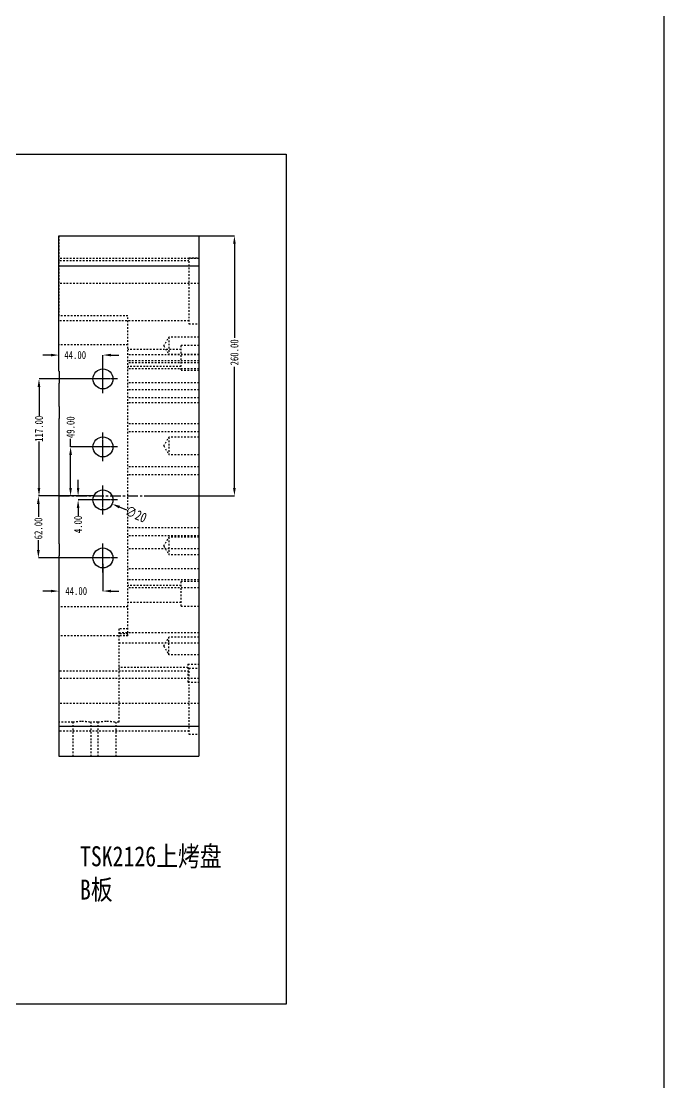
# Model space of a CAD drawing. Header units: millimetres. Extents: x 2141 to 4292, y -4498 to 2648.
# Drawn here: x 3650 to 4292, y -2163 to -1102 of the extents above; entities that cross this region are included whole.
import ezdxf

# ---------------------------------------------------------------- set-up
doc = ezdxf.new("R2010")
doc.units = ezdxf.units.MM
doc.header["$LTSCALE"] = 16.335
doc.header["$PDMODE"] = 3
doc.header["$PDSIZE"] = 0.3125
doc.linetypes.add('CENTER', pattern=[0.6, 0.375, -0.075, 0.075, -0.075])
doc.linetypes.add('HIDDEN', pattern=[0.2, 0.1, -0.1])
doc.layers.get('0').update_dxf_attribs({"linetype": 'CONTINUOUS'})
doc.layers.get('Defpoints').update_dxf_attribs({"linetype": 'CONTINUOUS'})
doc.layers.add('11', color=7, linetype='CONTINUOUS')
doc.layers.add('DEFAULT_2', color=8, linetype='HIDDEN')
doc.styles.get("Standard").update_dxf_attribs({"font": 'txt', "width": 0.8})
doc.dimstyles.new('STANDARD$0', dxfattribs={"dimscale": 2, "dimtxt": 3, "dimasz": 3, "dimexe": 1.25, "dimexo": 0.625, "dimgap": 0.5, "dimtad": 0, "dimdsep": 46, "dimlunit": 6, "dimtxsty": 'Standard', "dimblk": 'CLOSEDBLANK', "dimcen": 0, "dimclrt": 2, "dimazin": 2, "dimtfac": 2, "dimtmove": 1, "dimatfit": 3, "dimfxl": 0, "dimtolj": 1, "dimtzin": 0, "dimarcsym": 0})
doc.dimstyles.new('副本 STANDARD', dxfattribs={"dimtxt": 6, "dimasz": 4, "dimexe": 0, "dimexo": 0, "dimgap": 0, "dimtad": 0, "dimdsep": 46, "dimlunit": 6, "dimtxsty": 'Standard', "dimcen": 0, "dimclrd": 4, "dimclre": 4, "dimclrt": 6, "dimazin": 2, "dimtfac": 2, "dimtofl": 0, "dimtmove": 1, "dimatfit": 3, "dimfxl": 0, "dimtolj": 1, "dimtzin": 0, "dimarcsym": 0})

# ---------------------------------------------------------------- blocks, each defined once
blk = doc.blocks.new('*D329')
at = {"color": 4, "linetype": 'Continuous', "lineweight": -2}
for p, q in [((3791.9, -1316.1), (3862.8, -1316.1)), ((3862.8, -1324.1), (3862.8, -1418.2)), ((3862.8, -1568.1), (3862.8, -1447)), ((3779.1, -1576.1), (3862.8, -1576.1))]:
    blk.add_line(p, q, dxfattribs=at)
at = {"color": 4}
for points in [[(3861.4, -1324.1), (3864.1, -1324.1), (3862.8, -1316.1)], [(3861.4, -1568.1), (3864.1, -1568.1), (3862.8, -1576.1)]]:
    blk.add_solid(points, dxfattribs=at)
at = {"layer": 'Defpoints', "color": 0}
for p in [(3791.9, -1316.1), (3862.8, -1316.1), (3779.1, -1576.1)]:
    blk.add_point(p, dxfattribs=at)
at = {"color": 6, "insert": (3862.8, -1432.6), "char_height": 8, "attachment_point": 5, "rotation": 90}
blk.add_mtext('\\A1;260.00', dxfattribs=at)
blk = doc.blocks.new('*D330')
at = {"color": 4, "linetype": 'Continuous', "lineweight": -2}
for p, q in [((3706.5, -1568.1), (3706.5, -1560.1)), ((3715.7, -1576.1), (3706.5, -1576.1)), ((3726.1, -1580.1), (3706.5, -1580.1)), ((3706.5, -1588.1), (3706.5, -1596.1))]:
    blk.add_line(p, q, dxfattribs=at)
at = {"color": 4}
for points in [[(3705.2, -1568.1), (3707.8, -1568.1), (3706.5, -1576.1)], [(3705.2, -1588.1), (3707.8, -1588.1), (3706.5, -1580.1)]]:
    blk.add_solid(points, dxfattribs=at)
at = {"layer": 'Defpoints', "color": 0}
for p in [(3706.5, -1576.1), (3715.7, -1576.1), (3726.1, -1580.1)]:
    blk.add_point(p, dxfattribs=at)
at = {"color": 6, "insert": (3706.5, -1604.6), "char_height": 8, "attachment_point": 5, "rotation": 90}
blk.add_mtext('\\A1;4.00', dxfattribs=at)
blk = doc.blocks.new('*D331')
at = {"color": 4, "linetype": 'Continuous', "lineweight": -2}
for p, q in [((3722.2, -1576.1), (3666.8, -1576.1)), ((3666.8, -1584.1), (3666.8, -1596.9)), ((3666.8, -1630.1), (3666.8, -1620.4)), ((3726.4, -1638.1), (3666.8, -1638.1))]:
    blk.add_line(p, q, dxfattribs=at)
at = {"color": 4}
for points in [[(3665.4, -1584.1), (3668.1, -1584.1), (3666.8, -1576.1)], [(3665.4, -1630.1), (3668.1, -1630.1), (3666.8, -1638.1)]]:
    blk.add_solid(points, dxfattribs=at)
at = {"layer": 'Defpoints', "color": 0}
for p in [(3722.2, -1576.1), (3666.8, -1638.1), (3726.4, -1638.1)]:
    blk.add_point(p, dxfattribs=at)
at = {"color": 6, "insert": (3666.8, -1608.6), "char_height": 8, "attachment_point": 5, "rotation": 90}
blk.add_mtext('\\A1;62.00', dxfattribs=at)
blk = doc.blocks.new('*D332')
at = {"color": 4, "linetype": 'Continuous', "lineweight": -2}
for p, q in [((3699, -1527.1), (3699, -1519.1)), ((3731.3, -1527.1), (3699, -1527.1)), ((3699, -1568.1), (3699, -1535.1)), ((3711, -1576.1), (3699, -1576.1))]:
    blk.add_line(p, q, dxfattribs=at)
at = {"color": 4}
for points in [[(3697.6, -1535.1), (3700.3, -1535.1), (3699, -1527.1)], [(3697.6, -1568.1), (3700.3, -1568.1), (3699, -1576.1)]]:
    blk.add_solid(points, dxfattribs=at)
at = {"layer": 'Defpoints', "color": 0}
for p in [(3699, -1527.1), (3731.3, -1527.1), (3711, -1576.1)]:
    blk.add_point(p, dxfattribs=at)
at = {"color": 6, "insert": (3699, -1507.4), "char_height": 8, "attachment_point": 5, "rotation": 90}
blk.add_mtext('\\A1;49.00', dxfattribs=at)
blk = doc.blocks.new('*D333')
at = {"color": 4, "linetype": 'Continuous', "lineweight": -2}
for p, q in [((3726.8, -1459.1), (3667.4, -1459.1)), ((3667.4, -1467.1), (3667.4, -1496.2)), ((3667.4, -1568.1), (3667.4, -1521.8)), ((3715.7, -1576.1), (3667.4, -1576.1))]:
    blk.add_line(p, q, dxfattribs=at)
at = {"color": 4}
for points in [[(3666, -1467.1), (3668.7, -1467.1), (3667.4, -1459.1)], [(3666, -1568.1), (3668.7, -1568.1), (3667.4, -1576.1)]]:
    blk.add_solid(points, dxfattribs=at)
at = {"layer": 'Defpoints', "color": 0}
for p in [(3667.4, -1459.1), (3726.8, -1459.1), (3715.7, -1576.1)]:
    blk.add_point(p, dxfattribs=at)
at = {"color": 6, "insert": (3667.4, -1509), "char_height": 8, "attachment_point": 5, "rotation": 90}
blk.add_mtext('\\A1;117.00', dxfattribs=at)
blk = doc.blocks.new('*D334')
at = {"color": 4, "linetype": 'Continuous', "lineweight": -2}
for p, q in [((3679.3, -1435.3), (3671.3, -1435.3)), ((3687.3, -1444.4), (3687.3, -1435.3)), ((3731.3, -1455.1), (3731.3, -1435.3)), ((3739.3, -1435.3), (3747.3, -1435.3))]:
    blk.add_line(p, q, dxfattribs=at)
at = {"color": 4}
for points in [[(3679.3, -1434), (3679.3, -1436.6), (3687.3, -1435.3)], [(3739.3, -1434), (3739.3, -1436.6), (3731.3, -1435.3)]]:
    blk.add_solid(points, dxfattribs=at)
at = {"layer": 'Defpoints', "color": 0}
for p in [(3687.3, -1435.3), (3687.3, -1444.4), (3731.3, -1455.1)]:
    blk.add_point(p, dxfattribs=at)
at = {"color": 6, "insert": (3703.6, -1435.3), "char_height": 8, "attachment_point": 5}
blk.add_mtext('\\A1;44.00', dxfattribs=at)
blk = doc.blocks.new('*D335')
at = {"color": 4, "linetype": 'Continuous', "lineweight": -2}
for p, q in [((3731.3, -1644), (3731.3, -1671.2)), ((3687.3, -1654.6), (3687.3, -1671.2)), ((3679.3, -1671.2), (3671.3, -1671.2)), ((3739.3, -1671.2), (3747.3, -1671.2))]:
    blk.add_line(p, q, dxfattribs=at)
at = {"color": 4}
for points in [[(3679.3, -1669.9), (3679.3, -1672.5), (3687.3, -1671.2)], [(3739.3, -1669.9), (3739.3, -1672.5), (3731.3, -1671.2)]]:
    blk.add_solid(points, dxfattribs=at)
at = {"layer": 'Defpoints', "color": 0}
for p in [(3731.3, -1644), (3687.3, -1654.6), (3687.3, -1671.2)]:
    blk.add_point(p, dxfattribs=at)
at = {"color": 6, "insert": (3704.6, -1671.2), "char_height": 8, "attachment_point": 5}
blk.add_mtext('\\A1;44.00', dxfattribs=at)
blk = doc.blocks.new('*D382')
at = {"color": 4, "lineweight": -2}
blk.add_line((3755.2, -1590.4), (3747.9, -1587.2), dxfattribs=at)
at = {"color": 4}
blk.add_solid([(3748.4, -1586), (3747.3, -1588.5), (3740.5, -1584.1)], dxfattribs=at)
at = {"layer": 'Defpoints', "color": 0}
for p in [(3722.2, -1576.2), (3740.5, -1584.1)]:
    blk.add_point(p, dxfattribs=at)
at = {"color": 6, "insert": (3764.4, -1594.4), "char_height": 10, "attachment_point": 5, "rotation": 336.6619}
blk.add_mtext('\\A1;∅20', dxfattribs=at)

msp = doc.modelspace()

# ---------------------------------------------------------------- linework, layer by layer
at = {"color": 7, "linetype": 'Continuous'}
for p, q in [((3687.35, -1451.336), (3687.35, -1316.116)), ((3687.35, -1316.116), (3827.35, -1316.116)), ((3827.35, -1316.116), (3827.35, -1836.116)), ((3687.35, -1346.116), (3827.35, -1346.116)), ((3687.35, -1451.336), (3687.55, -1451.336)), ((3687.55, -1451.336), (3687.55, -1463.336)), ((3687.35, -1463.336), (3687.35, -1486.699)), ((3687.35, -1463.336), (3687.55, -1463.336)), ((3687.35, -1486.699), (3687.55, -1486.699)), ((3687.55, -1486.699), (3687.55, -1498.699)), ((3687.35, -1498.699), (3687.35, -1623.866)), ((3687.35, -1498.699), (3687.55, -1498.699)), ((3687.35, -1623.866), (3687.55, -1623.866)), ((3687.55, -1623.866), (3687.55, -1635.866)), ((3687.35, -1635.866), (3687.55, -1635.866)), ((3687.35, -1635.866), (3687.35, -1836.116)), ((3687.35, -1806.116), (3827.35, -1806.116)), ((3687.35, -1836.116), (3827.35, -1836.116))]:
    msp.add_line(p, q, dxfattribs=at)
at = {"color": 1, "linetype": 'CENTER', "ltscale": 1.741537}
msp.add_line((3687.35, -1576.116), (3827.35, -1576.116), dxfattribs=at)
for points in [[(2141.438, 2648.16), (4292.064, 2648.16), (4292.064, -4497.623), (2141.438, -4497.623)], [(3030.057, -1234.412), (3914.562, -1234.412), (3914.562, -2084.225), (3030.057, -2084.225)]]:
    msp.add_lwpolyline(points, close=True)
at = {"layer": '11', "color": 1, "linetype": 'CENTER', "ltscale": 0.248791}
for p, q in [((3731.35, -1473.515), (3731.35, -1444.715)), ((3745.75, -1459.115), (3716.95, -1459.115)), ((3731.35, -1541.515), (3731.35, -1512.715)), ((3745.75, -1527.115), (3716.95, -1527.115)), ((3731.35, -1594.516), (3731.35, -1565.716)), ((3745.75, -1580.116), (3716.95, -1580.116)), ((3731.35, -1652.516), (3731.35, -1623.716)), ((3745.75, -1638.116), (3716.95, -1638.116))]:
    msp.add_line(p, q, dxfattribs=at)
at = {"layer": '11', "color": 7, "linetype": 'Continuous'}
for centre in [(3731.35, -1459.115), (3731.35, -1527.115), (3731.35, -1580.116), (3731.35, -1638.116)]:
    msp.add_circle(centre, 10, dxfattribs=at)
at = {"layer": 'DEFAULT_2', "color": 8, "linetype": 'HIDDEN'}
for p, q in [((3687.55, -1396.116), (3687.55, -1316.116)), ((3827.35, -1338.616), (3687.35, -1338.616)), ((3817.35, -1341.116), (3687.35, -1341.116)), ((3817.35, -1338.116), (3817.35, -1404.116)), ((3817.35, -1338.116), (3827.35, -1338.116)), ((3827.35, -1363.616), (3687.35, -1363.616)), ((3756.35, -1396.116), (3687.35, -1396.116)), ((3756.35, -1716.116), (3756.35, -1396.116)), ((3817.35, -1401.116), (3687.35, -1401.116)), ((3817.35, -1404.116), (3827.35, -1404.116)), ((3792.092, -1426.116), (3797.35, -1417.366)), ((3797.35, -1417.366), (3797.35, -1434.866)), ((3827.35, -1417.366), (3797.35, -1417.366)), ((3756.35, -1425.116), (3687.35, -1425.116)), ((3809.35, -1429.646), (3756.35, -1429.646)), ((3792.092, -1426.116), (3797.35, -1434.866)), ((3827.35, -1425.646), (3809.35, -1425.646)), ((3809.35, -1425.648), (3809.35, -1450.645)), ((3827.35, -1435.116), (3756.35, -1435.116)), ((3827.35, -1441.116), (3756.35, -1441.116)), ((3827.35, -1443.116), (3756.35, -1443.116)), ((3827.35, -1434.866), (3797.35, -1434.866)), ((3809.35, -1446.646), (3756.35, -1446.646)), ((3827.35, -1449.116), (3756.35, -1449.116)), ((3827.35, -1450.646), (3809.35, -1450.646)), ((3827.35, -1463.146), (3756.35, -1463.146)), ((3827.35, -1470.116), (3756.35, -1470.116)), ((3827.35, -1478.116), (3756.35, -1478.116)), ((3827.35, -1483.146), (3756.35, -1483.146)), ((3827.35, -1504.116), (3756.35, -1504.116)), ((3827.35, -1512.116), (3756.35, -1512.116)), ((3792.092, -1526.116), (3797.35, -1517.366)), ((3827.35, -1517.366), (3797.35, -1517.366)), ((3797.35, -1517.366), (3797.35, -1534.866)), ((3792.092, -1526.116), (3797.35, -1534.866)), ((3827.35, -1534.866), (3797.35, -1534.866)), ((3827.35, -1547.116), (3756.35, -1547.116)), ((3827.35, -1555.116), (3756.35, -1555.116)), ((3827.35, -1608.116), (3756.35, -1608.116)), ((3827.35, -1616.116), (3756.35, -1616.116)), ((3792.092, -1626.116), (3797.35, -1617.366)), ((3827.35, -1617.366), (3797.35, -1617.366)), ((3797.35, -1617.366), (3797.35, -1634.866)), ((3827.35, -1629.086), (3756.35, -1629.086)), ((3792.092, -1626.116), (3797.35, -1634.866)), ((3827.35, -1634.866), (3797.35, -1634.866)), ((3827.35, -1649.086), (3756.35, -1649.086)), ((3827.35, -1660.116), (3756.35, -1660.116)), ((3809.35, -1665.646), (3756.35, -1665.646)), ((3827.35, -1661.646), (3809.35, -1661.646)), ((3809.35, -1661.648), (3809.35, -1686.645)), ((3827.35, -1668.116), (3756.35, -1668.116)), ((3756.35, -1687.116), (3687.35, -1687.116)), ((3809.35, -1682.646), (3756.35, -1682.646)), ((3827.35, -1686.646), (3809.35, -1686.646)), ((3756.35, -1716.116), (3687.35, -1716.116)), ((3756.35, -1709.116), (3747.35, -1709.116)), ((3747.35, -1709.117), (3747.35, -1802.116)), ((3827.35, -1713.116), (3747.35, -1713.116)), ((3756.35, -1713.929), (3747.35, -1713.929)), ((3792.092, -1726.116), (3797.35, -1717.366)), ((3827.35, -1717.366), (3797.35, -1717.366)), ((3797.35, -1734.866), (3797.35, -1717.366)), ((3827.35, -1723.116), (3747.35, -1723.116)), ((3792.092, -1726.116), (3797.35, -1734.866)), ((3827.35, -1734.866), (3797.35, -1734.866)), ((3816.35, -1747.616), (3747.35, -1747.616)), ((3816.35, -1744.116), (3827.35, -1744.116)), ((3816.35, -1744.119), (3816.35, -1762.113)), ((3817.35, -1748.116), (3827.35, -1748.116)), ((3817.35, -1748.116), (3817.35, -1814.116)), ((3817.35, -1751.116), (3687.35, -1751.116)), ((3827.35, -1758.616), (3687.35, -1758.616)), ((3816.35, -1762.116), (3827.35, -1762.116)), ((3827.35, -1783.616), (3687.35, -1783.616)), ((3701.35, -1802.116), (3687.35, -1802.116)), ((3701.35, -1802.116), (3701.35, -1836.116)), ((3726.35, -1802.116), (3719.35, -1802.116)), ((3719.35, -1802.116), (3719.35, -1836.116)), ((3726.35, -1802.116), (3726.35, -1836.116)), ((3747.35, -1802.116), (3744.35, -1802.116)), ((3744.35, -1802.116), (3744.35, -1836.116)), ((3817.35, -1811.116), (3687.35, -1811.116)), ((3817.35, -1814.116), (3827.35, -1814.116))]:
    msp.add_line(p, q, dxfattribs=at)
for points, knots in [([(3701.35, -1802.116), (3701.353, -1802.114), (3701.369, -1802.115), (3701.4, -1802.105), (3701.455, -1802.097), (3701.57, -1802.075), (3701.766, -1802.041), (3702.063, -1801.989), (3702.44, -1801.927), (3702.892, -1801.855), (3703.416, -1801.778), (3704.241, -1801.665), (3705.409, -1801.528), (3706.945, -1801.393), (3708.613, -1801.303), (3709.764, -1801.282), (3710.35, -1801.282)], [0, 0, 0, 0, 0.00121849, 0.00487369, 0.01096553, 0.01948504, 0.04365909, 0.07707543, 0.1194008, 0.17017701, 0.22885694, 0.29488495, 0.44628268, 0.61863187, 0.80569945, 1, 1, 1, 1]), ([(3710.35, -1801.282), (3710.936, -1801.282), (3712.087, -1801.303), (3713.755, -1801.393), (3715.291, -1801.528), (3716.459, -1801.665), (3717.284, -1801.778), (3717.808, -1801.855), (3718.26, -1801.927), (3718.636, -1801.989), (3718.901, -1802.035), (3719.072, -1802.065), (3719.17, -1802.083), (3719.242, -1802.095), (3719.305, -1802.109), (3719.323, -1802.108), (3719.352, -1802.118), (3719.35, -1802.116)], [0, 0, 0, 0, 0.19429881, 0.38136899, 0.55372432, 0.70512234, 0.77115008, 0.82982874, 0.88060324, 0.92292777, 0.95634269, 0.96960454, 0.98051539, 0.9890347, 0.99512656, 0.99878166, 1, 1, 1, 1]), ([(3726.35, -1802.116), (3726.353, -1802.114), (3726.369, -1802.115), (3726.4, -1802.105), (3726.455, -1802.097), (3726.57, -1802.075), (3726.766, -1802.041), (3727.063, -1801.989), (3727.44, -1801.927), (3727.892, -1801.855), (3728.416, -1801.778), (3729.241, -1801.665), (3730.409, -1801.528), (3731.945, -1801.393), (3733.613, -1801.303), (3734.764, -1801.282), (3735.35, -1801.282)], [0, 0, 0, 0, 0.00121849, 0.00487369, 0.01096553, 0.01948504, 0.04365909, 0.07707543, 0.1194008, 0.17017701, 0.22885694, 0.29488495, 0.44628268, 0.61863187, 0.80569945, 1, 1, 1, 1]), ([(3735.35, -1801.282), (3735.936, -1801.282), (3737.087, -1801.303), (3738.755, -1801.393), (3740.291, -1801.528), (3741.459, -1801.665), (3742.284, -1801.778), (3742.808, -1801.855), (3743.26, -1801.927), (3743.636, -1801.989), (3743.901, -1802.035), (3744.072, -1802.065), (3744.17, -1802.083), (3744.242, -1802.095), (3744.305, -1802.109), (3744.323, -1802.108), (3744.352, -1802.118), (3744.35, -1802.116)], [0, 0, 0, 0, 0.19429881, 0.38136899, 0.55372432, 0.70512234, 0.77115008, 0.82982874, 0.88060324, 0.92292777, 0.95634269, 0.96960454, 0.98051539, 0.9890347, 0.99512656, 0.99878166, 1, 1, 1, 1])]:
    msp.add_open_spline(points, degree=3, knots=knots, dxfattribs=at)

# ---------------------------------------------------------------- texts
at = {"insert": (3708.323, -1926.281), "char_height": 20, "width": 462.00082, "attachment_point": 1}
msp.add_mtext('{\\fSimSun|b0|i0|c134|p2;TSK2126上烤盘\\PB板}', dxfattribs=at)

# ---------------------------------------------------------------- dimensions: what is measured, and where the dimension line sits
for base, p1, p2, picture, middle in [((3862.751, -1316.116), (3779.125, -1576.116), (3791.865, -1316.116), '*D329', (3862.751, -1432.596)), ((3667.354, -1459.115), (3715.662, -1576.116), (3726.753, -1459.115), '*D333', (3667.354, -1508.976)), ((3698.951, -1527.115), (3710.956, -1576.116), (3731.35, -1527.115), '*D332', (3698.951, -1507.382)), ((3706.516, -1576.116), (3726.073, -1580.116), (3715.662, -1576.116), '*D330', (3706.516, -1604.65)), ((3666.764, -1638.116), (3722.185, -1576.116), (3726.388, -1638.116), '*D331', (3666.764, -1608.628))]:
    dim = msp.add_linear_dim(base=base, p1=p1, p2=p2, angle=90, dimstyle='STANDARD$0', override={"dimscale": 1, "dimtxt": 8, "dimasz": 8, "dimexe": 0, "dimexo": 0, "dimgap": 0, "dimzin": 0, "dimlunit": 2, "dimclrd": 4, "dimclre": 4, "dimclrt": 6, "dimazin": 0, "dimtfac": 1, "dimtofl": 0, "dimtmove": 0, "dimfxl": 1.25})
    dim.commit()
    dim.dimension.update_dxf_attribs({"geometry": picture, "text_midpoint": middle, "dimtype": 160})
for base, p1, p2, picture, middle in [((3687.35, -1435.317), (3731.35, -1455.149), (3687.35, -1444.446), '*D334', (3703.588, -1435.317)), ((3687.35, -1671.217), (3731.35, -1644.027), (3687.35, -1654.638), '*D335', (3704.565, -1671.217))]:
    dim = msp.add_linear_dim(base=base, p1=p1, p2=p2, dimstyle='STANDARD$0', override={"dimscale": 1, "dimtxt": 8, "dimasz": 8, "dimexe": 0, "dimexo": 0, "dimgap": 0, "dimzin": 0, "dimlunit": 2, "dimclrd": 4, "dimclre": 4, "dimclrt": 6, "dimazin": 0, "dimtfac": 1, "dimtofl": 0, "dimtmove": 0, "dimfxl": 1.25})
    dim.commit()
    dim.dimension.update_dxf_attribs({"geometry": picture, "text_midpoint": middle, "dimtype": 160})
dim = msp.add_diameter_dim_2p(p1=(3722.168, -1576.155), p2=(3740.532, -1584.078), dimstyle='副本 STANDARD', override={"dimtxt": 10, "dimasz": 8})
dim.commit()
dim.dimension.update_dxf_attribs({"geometry": '*D382', "text_midpoint": (3764.404, -1594.378)})

doc.saveas('drawing.dxf')
